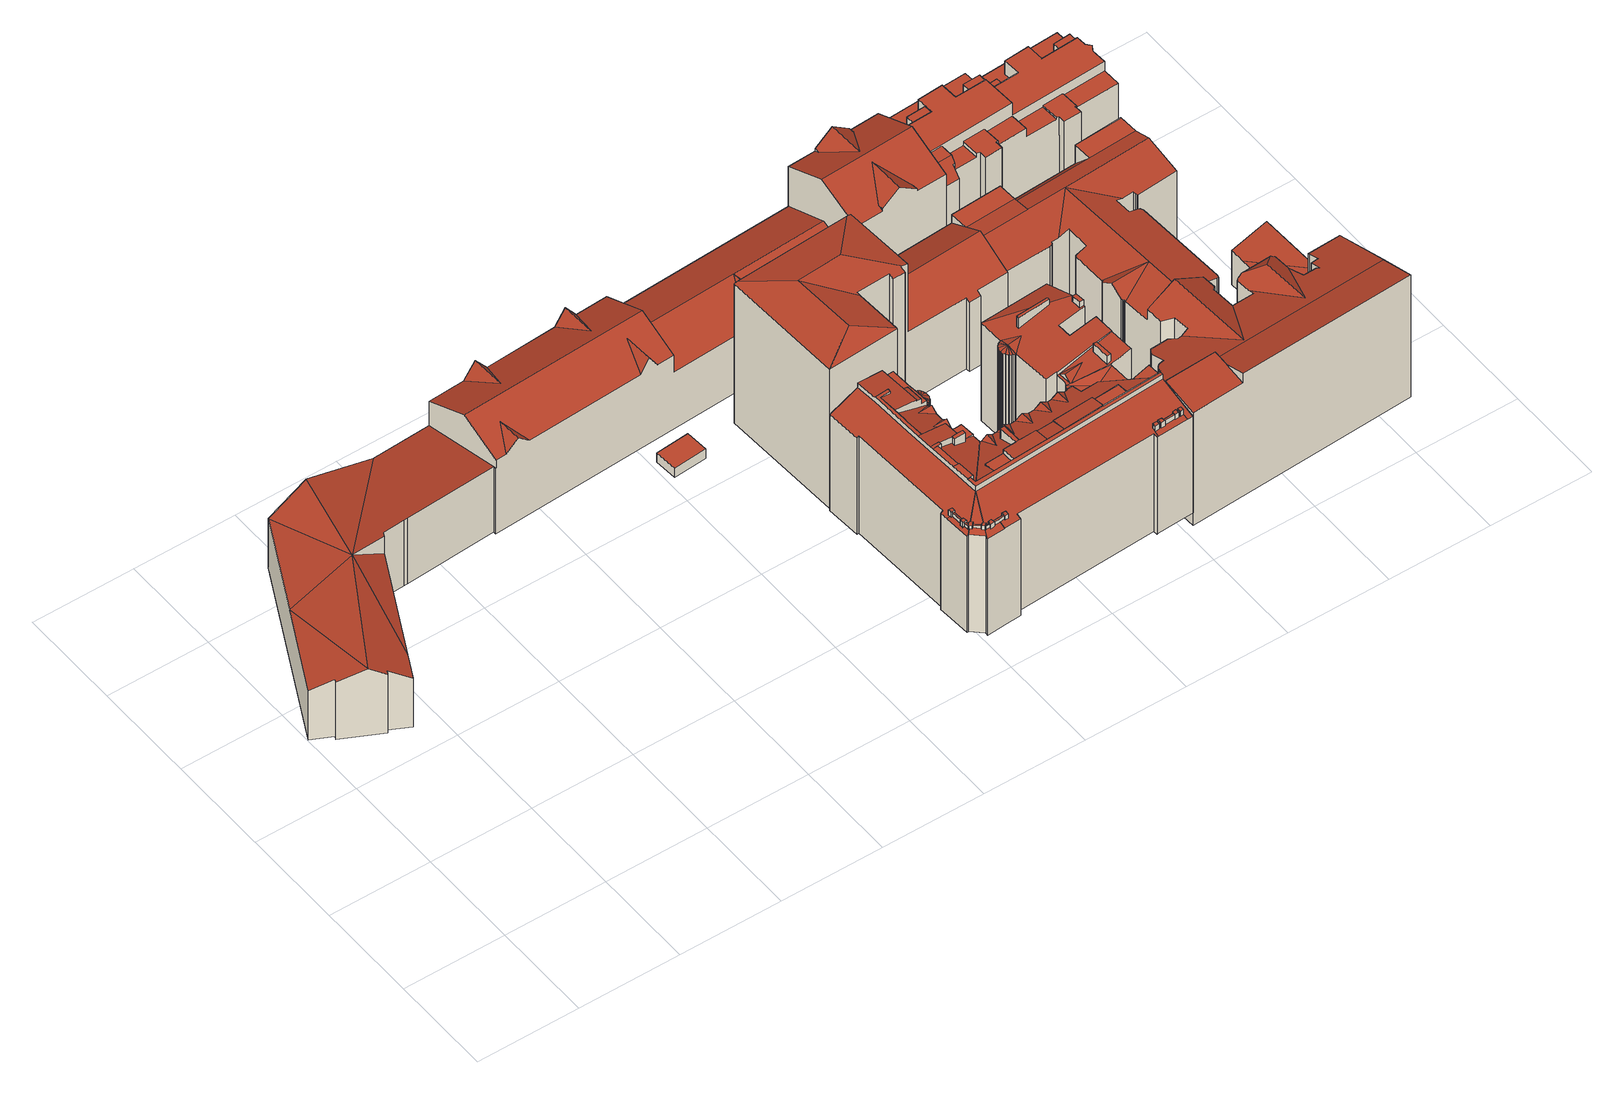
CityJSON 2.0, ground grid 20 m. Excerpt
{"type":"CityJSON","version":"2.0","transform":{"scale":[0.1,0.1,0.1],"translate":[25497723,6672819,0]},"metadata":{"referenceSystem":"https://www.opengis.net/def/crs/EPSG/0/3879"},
"CityObjects":{
"building1":{"type":"Building","attributes":{"dateOfConstruction":"1880-01-01","measuredHeight":18.8,"class":"Toimistorakennukset","function":"Toimistorakennukset","usage":"Varastorakennus","roofType":"2100;3500;2100;2100;3500","storeysAboveGround":5},"address":[{"Country":"Finland","Locality":"Helsinki","ThoroughfareNumber":"7","ThoroughfareName":"Kanavaranta","PostCode":"00160"}],"geometry":[{"type":"Solid","lod":"2","boundaries":[[[[0,1,2,3]],[[4,5,6]],[[7,8,9,10,11]],[[12,13,14]],[[15,16,17,18,19,20,21]],[[4,6,22]],[[23,24,25,18,17]],[[26,12,14,27,28,29,30,31,5,4,22,8,7,32,33,34,35]],[[0,36,37,38,39,40,1]],[[41,23,17,16]],[[42,43,44]],[[45,46,47,48,28,27]],[[49,50,51]],[[51,20,19]],[[52,2,1,40,51,25]],[[47,53,42,44,54,55,56,10,9,48]],[[55,57,56]],[[39,38,51]],[[3,2,52,58]],[[33,59,60,61,36,0,3,58,62,41,16,15,63,34]],[[25,51,19,18]],[[37,64,65,66,32,7,11,49,51,38]],[[45,27,14,13]],[[11,10,56,57,54,44,43,53,47,46,67,63,15,21,50,49]],[[33,32,66,59]],[[34,63,67,68,35]],[[62,58,52,25,24]],[[13,68,67,46,45]],[[9,8,22,6,5,31,69,29,28,48]],[[42,53,43]],[[30,69,31]],[[68,13,26,35]],[[37,36,61,64]],[[62,24,23,41]],[[12,26,13]],[[60,65,64,61]],[[30,29,69]],[[51,50,21,20]],[[55,54,57]],[[59,66,65,60]],[[39,51,40]]]],"semantics":{"surfaces":[{"type":"WallSurface"},{"type":"RoofSurface"},{"type":"GroundSurface"}],"values":[[0,1,0,1,0,1,1,0,0,0,1,0,1,1,1,1,1,0,0,2,1,1,1,0,0,0,0,1,1,1,1,1,0,0,1,0,1,1,1,0,1]]}}]},
"building2":{"type":"Building","attributes":{"dateOfConstruction":"2012-01-01","measuredHeight":2,"usage":"Muu rakennus","roofType":"1000"},"address":[{"Country":"Finland","Locality":"Helsinki"}],"geometry":[{"type":"Solid","lod":"2","boundaries":[[[[70,71,72,73]],[[73,74,75,70]],[[70,75,76,71]],[[72,77,74,73]],[[74,77,76,75]],[[71,76,77,72]]]],"semantics":{"surfaces":[{"type":"GroundSurface"},{"type":"WallSurface"},{"type":"RoofSurface"}],"values":[[0,1,1,1,2,1]]}}]},
"building3":{"type":"Building","attributes":{"dateOfConstruction":"1880-01-01","measuredHeight":26.3,"class":"Asuinkerrostalot","function":"Muut kerrostalot","usage":"Asuinrakennus","roofType":"2110;1000;2100;3500;2100;9999","storeysAboveGround":5},"address":[{"Country":"Finland","Locality":"Helsinki","ThoroughfareNumber":"1","ThoroughfareName":"Rahapajankatu","PostCode":"00160"}],"geometry":[{"type":"MultiSurface","lod":"2","boundaries":[[[78,79,80,81,82,83,84,85,86,87,88,89,90]],[[91,92,93,94,95,96,97,98,99,100]],[[101,102,103,104,105,106,107,108]],[[109,110,111,112,113,114,115,116]],[[117,118,119]],[[120,121,122,123]],[[124,125,126,127]],[[128,129,130,131,132,133,134,135,136,137]],[[138,139,140,141,117,119,142]],[[143,144,145,146]],[[147,148,149,150,151,152,153,154,155,93,156]],[[157,158,159,160,161,162,163,164,165,166]],[[167,168,169,170]],[[171,172,173,174,175,176,177,178]],[[179,180,181,182,183,184,185,186,187]],[[188,189,190,191,192,193,194,195,196,197]],[[198,199,200,201,202,203]],[[204,205,206,207,208,209,210,211,189,188]],[[212,213,214,215,205,204]],[[216,217,213,212]],[[218,219,220,221,217,216]],[[222,223,224,225,226,227,228,229,230,231,232,233,234,235,236,237]],[[238,239,240,241,242]],[[243,244,245]],[[246,247,248,249,250,251,252,253,254,255,256,257,258,259,260,261,262,263,264,265,266,267,268,269,270,271,272,273,274,275,276,277,278,279,280,281,243,245,282,227,283]],[[284,285,286,287,288,289]],[[290,291,292,293,294,295,296,297,298]],[[299,300,301,302]],[[303,299,302]],[[304,305,306,307,308]],[[309,310,311]],[[312,309,311]],[[313,314,315,316]],[[317,318,230,319,320,321,322,323,324]],[[247,325,326,327,328]],[[242,329,330,331]],[[332,333,329,242]],[[334,335,332,242]],[[336,337,338,339,334,242]],[[340,341,342,343,336,242]],[[344,345,346,347,340,242]],[[348,349,350,344,242]],[[241,351,352,348,242]],[[353,354,355,356,357,358,359]],[[281,244,243]],[[358,357,360,361]],[[279,362,280]],[[279,278,362]],[[355,354,363,364,365]],[[276,366,277]],[[276,275,366]],[[363,367,368,369]],[[273,370,274]],[[273,272,370]],[[371,372,373,374,375,376]],[[377,378,379,380,372,371]],[[372,381,382,383,384,373]],[[270,385,271]],[[386,387,388,372,380]],[[372,389,390,391,381]],[[392,393,394,372,388]],[[372,395,396,397,398,389]],[[399,400,401,372,394]],[[402,403,404,405,406,407,408,409,410,411,412,413,414,415,416,417,418,419,420,421,422,423,424,425,426]],[[425,421,420,427,426]],[[372,403,402,395]],[[401,428,404,403,372]],[[270,269,385]],[[429,430,431,432,433,434,435]],[[436,437,438,439,440,429,441]],[[442,443,258,444,445]],[[446,447,432]],[[430,447,446]],[[448,449,450,451,452]],[[453,437,436]],[[454,455,456,457,458,459]],[[460,461,462,463,464,465,466,467,468,469,470,471,472,473,474,475]],[[476,477,478,479]],[[480,481,482,483,484,485,486,487]],[[488,489,490,491]],[[492,493,494,495]],[[496,497,498,499]],[[500,501,502,503,504,505,506,507]],[[508,509,510,511]],[[512,513,514,515]],[[516,517,518,519,520,521]],[[522,523,436,441,524]],[[525,526,527,528]],[[528,527,529,530]],[[530,529,531,532]],[[532,531,533,534]],[[79,100,99,80]],[[155,94,93]],[[535,92,91,536]],[[537,108,107,538]],[[539,113,112,540]],[[84,109,116,85]],[[541,122,121,542]],[[86,120,123,87]],[[543,126,125,544]],[[82,124,127,83]],[[98,129,128,99]],[[80,99,128,137,81]],[[119,545,142]],[[139,145,144,140]],[[96,143,146,97]],[[546,169,168,547]],[[152,167,170,153]],[[548,178,177,549]],[[150,174,173,151]],[[151,173,172,167,152]],[[167,172,171,168]],[[547,168,171,178,548]],[[179,197,196,180]],[[180,196,195,181]],[[181,195,194,182]],[[211,190,189]],[[550,211,210,551]],[[234,207,206,235]],[[205,215,206]],[[235,206,215,214,236]],[[237,213,217,222]],[[323,552,324]],[[223,221,220,224]],[[224,220,219,553,225]],[[553,219,218,554]],[[225,553,555,283,226]],[[556,557,558,119]],[[559,560,561,562]],[[562,561,563,564]],[[564,563,565,566]],[[147,567,148]],[[282,228,227]],[[226,283,227]],[[524,267,266,522]],[[522,266,265,523]],[[523,265,264,436]],[[436,264,263,453]],[[499,261,260,496]],[[443,259,258]],[[247,246,325]],[[568,289,288,569]],[[569,288,287,570]],[[570,287,286,571]],[[572,297,296,573]],[[207,308,307,208]],[[231,306,305,232]],[[232,305,304,233]],[[233,304,308,207,234]],[[290,316,315,291]],[[291,315,314,292]],[[323,322,574]],[[575,321,320,576]],[[229,319,230]],[[248,328,327,249]],[[247,328,248]],[[577,330,329,578]],[[579,332,335,580]],[[581,339,338,582]],[[582,338,337,583]],[[584,343,342,585]],[[585,342,341,586]],[[587,347,346,588]],[[588,346,345,589]],[[590,350,349,591]],[[592,352,351,593]],[[249,327,359,358,250]],[[365,356,355]],[[326,353,359,327]],[[251,361,360,252]],[[252,360,357,253]],[[250,358,361,251]],[[445,368,367,442]],[[363,369,364]],[[594,376,375,595]],[[595,375,374,596]],[[597,380,379,598]],[[598,379,378,599]],[[599,378,377,600]],[[601,384,383,602]],[[602,383,382,603]],[[603,382,381,604]],[[605,387,386,606]],[[607,391,390,608]],[[609,393,392,610]],[[611,398,397,612]],[[612,397,396,613]],[[614,400,399,615]],[[616,415,414,617]],[[617,414,413,618]],[[618,413,412,619]],[[620,406,405,621]],[[429,435,441]],[[429,440,430]],[[430,440,439]],[[257,444,258]],[[438,622,439]],[[424,452,451,425]],[[425,451,450,421]],[[421,450,449,422]],[[422,449,448,423]],[[423,448,452,424]],[[623,459,458,624]],[[474,455,454,475]],[[475,454,459,623]],[[625,479,478,626]],[[472,477,476,473]],[[627,487,486,628]],[[470,483,482,471]],[[629,491,490,630]],[[630,490,489,631]],[[631,489,488,632]],[[632,488,491,629]],[[633,495,494,634]],[[468,493,492,469]],[[635,507,506,636]],[[466,503,502,467]],[[637,511,510,638]],[[464,509,508,465]],[[418,515,514,419]],[[416,513,512,417]],[[417,512,515,418]],[[639,521,520,640]],[[640,520,519,462]],[[462,519,518,463]],[[193,192,191,190,211,550,641,642,643,183,182,194]],[[555,644,645,646,647,648,649,650,651,497,496,260,259,443,442,367,363,354,353,326,325,246,283]],[[357,356,365,364,369,368,445,444,257,256,255,254,253]],[[513,416,415,616,652,653,654,655,427,420,419,514]],[[433,432,656,657,658,411,410,409,408,407]],[[282,245,244,281,280,362,278,277,366,275,274,370,272,271,385,269,268,659,660,661,662,663,664,665,666,667,668,669,670,671,672,673,674,675]],[[303,310,309,312,574,322,321,575,676,677,678,679,680,681,682,300,299]],[[683,684,685,686,687,688,119,558,554,218,216,212,204,188,197,179,187,689]],[[690,691,559,562,564,566,692,693,694,535,536,695,696,697,525,528,530,532,534,698,699,572,573,700,577,578,701,579,580,581,582,583,702,584,585,586,703,587,588,589,704,590,591,705,592,593,706,707,708,682,681,680,679,678,677,676,575,576,709,675,674,673,672,671,670,669,668,667,666,665,664,663,662,661,660,659,710,711,712,713,620,621,714,715,716,614,615,717,609,610,718,605,606,597,598,599,600,719,594,595,596,720,601,602,603,604,607,608,721,611,612,613,722,723,724,655,654,653,652,616,617,618,619,725,726,727,728,729,730,731,732,733,734,735,736,737]],[[217,221,223,222,217,216]],[[642,641,550,551,552,323,574,312,311,310,303,302,301,738,739,740,643]],[[447,430,439,622,741,742,743,658,657,656,432],[630,631,632,629]],[[533,689,187,186,298,297,572,699,698,534]],[[88,87,123,122,541,744,105,104,103,102]],[[116,115,114,113,539,542,121,120,86,85]],[[84,83,127,126,543,540,112,111,110,109]],[[137,136,135,134,745,544,125,124,82,81]],[[98,97,146,145,139,138,132,131,130,129]],[[166,165,164,163,141,140,144,143,96,95]],[[154,153,170,169,546,746,161,160,159,158]],[[176,175,174,150,149,198,203,747,549,177]],[[643,740,739,738,238,293,292,314,313,184,183]],[[557,556,748,737,736,735,734,498,497,651]],[[559,691,690,737,748,461,460,560]],[[319,229,228,282,675,709,576,320]],[[717,615,399,394,393,609]],[[268,267,524,441,435,434,712,711,710,659]],[[732,731,730,729,438,437,453,263,262]],[[571,286,285,284,289,568,749,201,200,750,751]],[[411,658,743,742,727,726,725,619,412]],[[457,456,455,474,473,476,479,625,624,458]],[[485,484,483,470,469,492,495,633,628,486]],[[482,481,480,487,627,626,478,477,472,471]],[[505,504,503,466,465,508,511,637,636,506]],[[502,501,500,507,635,634,494,493,468,467]],[[518,517,516,521,639,638,510,509,464,463]],[[431,430,446,432]],[[438,729,728,727,742,741,622]],[[723,722,395,402,426,724]],[[714,621,405,404,428,715]],[[713,712,434,433,407,406,620]],[[426,427,655,724]],[[716,715,428,401,400,614]],[[396,395,722,613]],[[390,389,398,611,721,608]],[[718,610,392,388,387,605]],[[381,391,607,604]],[[606,386,380,597]],[[719,600,377,371,376,594]],[[374,373,384,601,720,596]],[[301,239,238,738]],[[707,706,593,351,241,240]],[[592,705,591,349,348,352]],[[590,704,589,345,344,350]],[[587,703,586,341,340,347]],[[336,343,584,702,583,337]],[[334,339,581,580,335]],[[332,579,701,333]],[[333,701,578,329]],[[301,300,682,708,707,240,239]],[[294,293,238,242,331,295]],[[295,331,330,577,700,573,296]],[[262,261,499,498,734,733,732]],[[208,307,306,231,230,318,317]],[[213,237,236,214,213,212]],[[209,208,317,324,552,551,210]],[[149,148,750,200,199,198]],[[203,202,201,749,752,747]],[[185,184,313,316,290,298,186]],[[94,155,154,158,157,166,95]],[[162,161,746,118,117,141,163]],[[693,692,566,565,567,147,156]],[[133,132,138,142,545,745,134]],[[89,88,102,101,108,537]],[[106,105,744,753,538,107]],[[156,93,92,535,694,693]],[[696,695,536,91,100,79,78]],[[697,696,78,90,526,525]],[[558,557,651,650,649,648,647,646,645,644,555,553,554]],[[746,546,547,548,549,747,752,749,568,569,570,751,750,148,567,565,563,561,560,460,475,623,624,625,626,627,628,633,634,635,636,637,638,639,640,462,461,748,556,119,118]],[[531,529,527,526,90,89,537,538,753,744,541,542,539,540,543,544,745,545,119,688,687,686,685,684,683,689,533]]],"semantics":{"surfaces":[{"type":"RoofSurface"},{"type":"WallSurface"},{"type":"GroundSurface"}],"values":[0,0,0,0,1,0,0,0,0,0,0,0,0,0,0,0,0,0,0,0,0,0,0,0,0,0,0,0,0,0,0,0,0,0,0,0,0,0,0,0,0,0,0,0,0,0,0,0,0,0,0,0,0,0,0,0,0,0,0,0,0,0,0,0,0,0,0,0,0,0,0,0,0,0,0,0,0,0,0,0,0,0,0,0,0,0,0,1,1,1,1,1,1,1,1,1,1,1,1,1,1,1,1,1,1,1,1,1,1,1,1,1,1,1,1,1,1,1,1,1,1,1,1,1,1,1,1,1,1,1,1,1,1,1,1,1,1,1,1,1,1,1,1,1,1,1,1,1,1,1,1,1,1,1,1,1,1,1,1,1,1,1,1,1,1,1,1,1,1,1,1,1,1,1,1,1,1,1,1,1,1,1,1,1,1,1,1,1,1,1,1,1,1,1,1,1,1,1,1,1,1,1,1,1,1,1,1,1,1,1,1,1,1,1,1,1,1,1,1,1,1,1,1,1,1,1,1,1,1,1,1,1,1,2,1,0,0,1,1,1,1,1,1,1,1,1,1,1,1,1,1,1,1,1,1,1,1,1,1,1,1,1,1,1,1,1,1,1,1,1,1,1,1,1,1,1,1,1,1,1,1,1,1,1,1,1,1,1,1,1,1,1,1,1,1,1,1,1,1,1,1,1,1,0,0,0]}}]},
"building4":{"type":"Building","attributes":{"dateOfConstruction":"1928-01-01","measuredHeight":34.2,"class":"Asuinkerrostalot","function":"Muut kerrostalot","usage":"Asuinrakennus","roofType":"3500;3200;3500","storeysAboveGround":7},"address":[{"Country":"Finland","Locality":"Helsinki","ThoroughfareNumber":"2","ThoroughfareName":"Pormestarinrinne","PostCode":"00160"}],"geometry":[{"type":"Solid","lod":"2","boundaries":[[[[754,755,756,757]],[[758,759,760,761,762]],[[763,764,765,766]],[[767,768,769,770]],[[771,760,759,772]],[[773,774,775,776,769,768,764,763]],[[777,771,772,778,779]],[[780,781,777,779]],[[782,783,757,756]],[[759,758,766,765,784,785,778,772]],[[758,762,773,763,766]],[[767,784,765,764,768]],[[786,787,754,757,783,788,789,785,784,767,770,790,791,792]],[[770,769,776,790]],[[781,780,788,783,782,793]],[[791,775,774,792]],[[771,793,782,756,755,794,795,761,760]],[[777,781,793,771]],[[789,788,780,779]],[[786,795,794,787]],[[790,776,775,791]],[[786,792,774,773,762,761,795]],[[787,794,755,754]],[[778,785,789,779]]]],"semantics":{"surfaces":[{"type":"WallSurface"},{"type":"RoofSurface"},{"type":"GroundSurface"}],"values":[[0,1,1,0,1,1,1,1,0,0,0,0,2,0,0,0,1,1,0,0,0,0,0,0]]}}]},
"building5":{"type":"Building","attributes":{"dateOfConstruction":"1906-01-01","measuredHeight":23.6,"class":"Toimistorakennukset","function":"Toimistorakennukset","usage":"Liikerakennus","roofType":"3500","storeysAboveGround":7},"address":[{"Country":"Finland","Locality":"Helsinki","ThoroughfareNumber":"9","ThoroughfareName":"Kanavaranta","PostCode":"00160"}],"geometry":[{"type":"Solid","lod":"2","boundaries":[[[[796,797,798]],[[799,800,801,802,803,804,805,806,807,808,809,810]],[[811,799,810,812,813,814]],[[815,806,805]],[[804,803,816,817,818,819]],[[808,807,820,821]],[[810,809,821,820,815,805,804,819,822,812]],[[802,801,800,799,811,814,823,824,825,817,816,803]],[[807,806,815,820]],[[826,827,828,829]],[[813,798,797,829,828,830,818,817,825,824,823,814]],[[830,828,827]],[[796,826,829,797]],[[809,808,821]],[[812,822,819,818,830,827,826,796,798,813]]]],"semantics":{"surfaces":[{"type":"WallSurface"},{"type":"RoofSurface"},{"type":"GroundSurface"}],"values":[[0,0,0,0,0,1,1,2,1,1,0,0,1,0,1]]}}]},
"building6":{"type":"Building","attributes":{"dateOfConstruction":"1913-01-01","measuredHeight":28.2,"class":"Asuinkerrostalot","function":"Muut kerrostalot","usage":"Asuinrakennus","roofType":"2100;2100;3500;1000;3500;3200","storeysAboveGround":5},"address":[{"Country":"Finland","Locality":"Helsinki","ThoroughfareNumber":"3","ThoroughfareName":"Rahapajankatu","PostCode":"00160"}],"geometry":[{"type":"Solid","lod":"2","boundaries":[[[[831,832,833,834,835]],[[836,837,838,839]],[[840,841,842,843]],[[844,845,846,847,848,849,850,851,852,853,854,855,856,857,858,859,860,861,862,863,864,865,866]],[[867,862,861,868]],[[869,870,871,872]],[[873,874,875,876]],[[877,878,879,880]],[[881,882,883,884]],[[885,845,844,886]],[[887,888,889,890]],[[890,889,891,892]],[[892,891,893,894]],[[895,896,897,898,899,900,901]],[[902,903,864,863]],[[904,905,906,907,908]],[[909,850,849,910]],[[911,912,913,914]],[[915,916,917,918,919,920,921,922,923,924,925,926,927,928,929,930,869,872,931,932,933,934,935,936,937,938,939,940,941,942,943,944,887,890,892,894,945,946,881,884,947,948,949,950,951,952,953,954,955,956,957,836,839,958,840,843,959,960,903,902,867,868,961,962,963,964,965,966,967,968,969,909,910,970,971,972,973,974,975,976,977,978,979,980,981,877,880,982,983,984,911,914,985,986,987,988,905,904,989,990,991]],[[868,861,860,961]],[[835,834,992]],[[986,993,994,987]],[[985,995,993,986]],[[959,996,997,960]],[[930,998,870,869]],[[923,999,1000,924]],[[1001,1002,1003,1004,1005,1006,1007,1008]],[[839,838,1009,958]],[[958,1009,841,840]],[[922,1010,999,923]],[[884,883,1011,947]],[[1012,1013,1014,1015]],[[894,893,1016,945]],[[941,1017,1018,942]],[[942,1018,1019,943]],[[983,1020,1021,984]],[[1022,879,878,1023,1024,1025,1004,1003]],[[1026,1027,1028,1029]],[[1030,844,1031,1016,893,891,889,888]],[[865,864,903,960,997]],[[961,860,859,962]],[[1032,950,949,1033,1034]],[[915,991,1035,1036,1037,1038]],[[1001,976,975,1039,1002]],[[988,1040,906,905]],[[992,834,1041,1012,1015]],[[1042,1043,1044]],[[972,1045,1046,973]],[[920,1047,1048,921]],[[931,1049,1050,932]],[[963,857,856,964]],[[1022,1051,982,880,879]],[[858,857,963]],[[937,936,1052,896,895]],[[980,1024,1023,981]],[[969,851,850,909]],[[934,1053,1054,935]],[[983,982,1051,1020]],[[974,1055,1056,1039,975]],[[907,1057,1058,908]],[[943,1019,1059,944]],[[1032,1034,866,874,873,1060,1061,1062,1063,1064]],[[932,1050,1065,933]],[[831,1066,1067,832]],[[939,900,899,885,886,1068,940]],[[957,956,1069,1070,1029,1028,1071,1072]],[[887,944,1059,1030,888]],[[895,901,938,937]],[[950,1032,1064,951]],[[977,1008,1007,978]],[[866,1073,1074,1027,1026,874]],[[915,1038,1075,916]],[[970,848,847,971]],[[978,1007,1006,979]],[[902,863,862,867]],[[976,1001,1008,977]],[[876,875,1070,1069]],[[933,1065,1053,934]],[[965,855,854,966]],[[966,854,853,967]],[[1004,1025,1005]],[[1027,1074,1072,1071]],[[1059,1019,1018,1017,1068,886,844,1030]],[[917,1076,1077,918]],[[1035,1042,1044,1078,1036]],[[866,865,997,996,842,841,1009,838,837,1073]],[[956,955,1060,873,876,1069]],[[946,1079,882,881]],[[940,1068,1017,941]],[[1080,1011,883,882,1079,1031,844,866,1034,1033]],[[938,901,900,939]],[[984,1021,912,911]],[[929,1081,998,930]],[[951,1064,1063,952]],[[924,1000,1082,925]],[[925,1082,1083,926]],[[926,1083,1084,927]],[[927,1084,1085,928]],[[981,1023,878,877]],[[916,1075,1076,917]],[[953,1062,1061,954]],[[1037,1036,1078,1086]],[[1087,1067,1066,994,993,995,913,912,1021,1020,1051,1022,1003,1002,1039,1056,897,896,1052,1054,1053,1065,1050,1049,871,870,998,1081,1085,1084,1083,1082,1000,999,1010,1048,1047,1088,1077,1076,1075,1038,1037,1086]],[[990,1089,1043,1042,1035,991]],[[875,874,1026,1029,1070]],[[914,913,995,985]],[[962,859,858,963]],[[910,849,848,970]],[[947,1011,1080,948]],[[954,1061,1060,955]],[[843,842,996,959]],[[952,1063,1062,953]],[[989,1058,1057,1013,1012,1041,833,832,1067,1087,1089,990]],[[833,1041,834]],[[904,908,1058,989]],[[936,935,1054,1052]],[[872,871,1049,931]],[[1086,1078,1044]],[[918,1077,1088,919]],[[836,957,1072,1074,1073,837]],[[980,979,1006,1005,1025,1024]],[[1090,1045,972,971,847,846]],[[885,899,898,1090,846,845]],[[1031,1079,946,945,1016]],[[1027,1071,1028]],[[1080,1033,949,948]],[[964,856,855,965]],[[928,1085,1081,929]],[[987,994,1066,831,835,992,1015,1014,1040,988]],[[1043,1089,1087,1086,1044]],[[967,853,852,968]],[[968,852,851,969]],[[1046,1055,974,973]],[[906,1040,1014,1013,1057,907]],[[1046,1045,1090,898,897,1056,1055]],[[919,1088,1047,920]],[[921,1048,1010,922]]]],"semantics":{"surfaces":[{"type":"RoofSurface"},{"type":"WallSurface"},{"type":"GroundSurface"}],"values":[[0,1,1,0,1,1,0,1,1,0,1,1,1,0,1,1,1,1,2,1,0,1,1,1,1,1,0,1,1,1,1,1,1,1,1,1,0,0,0,1,1,1,1,1,1,0,1,1,1,1,1,1,1,1,1,1,1,1,1,0,1,0,1,1,1,1,1,1,1,1,0,1,1,1,1,1,0,1,1,1,0,0,0,1,0,0,1,1,1,0,1,1,1,1,1,1,1,1,1,1,1,1,0,1,1,1,1,1,1,1,1,1,1,0,1,1,1,1,1,1,1,1,1,1,1,1,1,1,1,0,1,1,1,0,0,1,1]]}}]},
"building7":{"type":"Building","attributes":{"dateOfConstruction":"1991-01-01","measuredHeight":20.1,"class":"Asuinkerrostalot","function":"Muut kerrostalot","usage":"Asuin- ja liikerakennus","roofType":"1000;2100","storeysAboveGround":7},"address":[{"Country":"Finland","Locality":"Helsinki","ThoroughfareNumber":"11","ThoroughfareName":"Kanavaranta","PostCode":"00160"}],"geometry":[{"type":"Solid","lod":"2","boundaries":[[[[1091,1092,1093,1094,1095,1096]],[[1097,1098,1099,1100]],[[1101,1102,1103,1104,1105,1106]],[[1107,1108,1109,1110]],[[1108,1111,1112,1109]],[[1093,1113,1114,1115,1116,1117,1118,1119,1120,1121,1122,1094]],[[1095,1094,1122,1123,1124,1125,1126,1127,1128,1129,1130,1131]],[[1129,1132,1133,1130]],[[1134,1135,1136,1137]],[[1138,1139,1140,1141]],[[1142,1143,1144,1114,1113,1145]],[[1146,1147,1139,1138,1148,1149]],[[1091,1096,1150,1112,1111,1151,1152,1153]],[[1154,1133,1132,1155]],[[1156,1157,1158,1159]],[[1160,1161,1162,1163,1164,1165,1158,1157]],[[1166,1167,1168,1169]],[[1114,1144,1170,1115]],[[1171,1103,1102,1172]],[[1171,1173,1164,1163,1174,1175,1104,1103]],[[1172,1102,1101,1176]],[[1162,1177,1174,1163]],[[1131,1130,1133,1154]],[[1178,1179,1180,1181]],[[1106,1105,1182,1183]],[[1159,1158,1165,1184]],[[1185,1099,1098,1186]],[[1187,1124,1123,1188]],[[1153,1152,1167,1166]],[[1151,1111,1108,1107,1189,1190]],[[1161,1186,1098,1097,1191,1192,1193,1141,1140,1194,1127,1126,1195,1183,1182,1196,1177,1162]],[[1115,1170,1197,1116]],[[1148,1193,1192,1198,1199,1180,1179,1149]],[[1147,1146,1178,1181,1200,1156,1159,1184,1173,1171,1172,1176,1092,1091,1153,1166,1169]],[[1146,1149,1179,1178]],[[1191,1097,1100,1201]],[[1137,1136,1202,1203]],[[1117,1204,1205,1118]],[[1143,1197,1170,1144]],[[1135,1134,1155,1132,1129,1128]],[[1118,1205,1206,1119]],[[1181,1180,1199,1200]],[[1134,1137,1203,1189,1107,1110,1150,1096,1095,1131,1154,1155]],[[1175,1174,1177,1196]],[[1176,1101,1106,1183,1195,1145,1113,1093,1092]],[[1148,1138,1141,1193]],[[1204,1117,1116,1197,1143,1142]],[[1200,1199,1198,1201,1100,1099,1185,1160,1157,1156]],[[1125,1124,1187,1120,1119,1206]],[[1147,1169,1168,1194,1140,1139]],[[1120,1187,1188,1121]],[[1184,1165,1164,1173]],[[1151,1190,1202,1136,1135,1128,1127,1194,1168,1167,1152]],[[1175,1196,1182,1105,1104]],[[1203,1202,1190,1189]],[[1125,1206,1205,1204,1142,1145,1195,1126]],[[1160,1185,1186,1161]],[[1192,1191,1201,1198]],[[1110,1109,1112,1150]],[[1121,1188,1123,1122]]]],"semantics":{"surfaces":[{"type":"WallSurface"},{"type":"RoofSurface"},{"type":"GroundSurface"}],"values":[[0,0,1,0,1,1,0,1,0,1,0,0,0,0,0,1,0,0,0,0,0,0,0,0,1,0,1,1,0,0,0,0,1,2,0,1,0,0,1,0,0,0,1,1,0,0,0,0,0,0,0,0,1,0,0,1,0,0,0,0]]}}]}
},
"vertices":[
[154,456,1],[154,456,113],[116,475,137],[116,475,1],[557,724,192],[581,726,170],[555,770,192],[512,722,152],[512,722,170],[508,803,209],[504,892,167],[504,892,111],[1066,751,166],[1062,833,166],[1030,749,131],[175,876,1],[2,532,1],[2,532,114],[83,693,114],[84,694,114],[175,875,114],[175,876,114],[533,723,170],[41,513,132],[38,507,132],[85,483,154],[1102,753,131],[877,741,131],[877,741,170],[844,739,170],[826,738,198],[809,737,170],[511,722,152],[511,722,1],[1251,760,1],[1251,760,131],[283,713,1],[283,713,152],[278,704,154],[278,704,115],[176,501,115],[41,513,1],[787,841,198],[784,907,198],[762,906,167],[873,823,166],[869,911,129],[869,911,167],[873,821,209],[389,886,111],[253,880,154],[213,701,154],[113,469,136],[806,908,167],[623,898,167],[602,832,198],[575,896,167],[599,897,198],[113,469,1],[511,727,1],[332,716,1],[325,716,1],[38,507,1],[1242,930,1],[325,716,152],[332,716,152],[511,727,151],[1242,930,129],[1247,842,166],[823,796,198],
[731,588,144],[796,593,144],[799,548,144],[734,543,144],[734,543,165],[731,588,165],[796,593,165],[799,548,165],
[938,33,313],[940,33,314],[947,40,317],[946,41,317],[946,42,317],[945,51,317],[942,51,315],[942,58,315],[944,58,316],[943,80,316],[941,80,315],[941,83,315],[935,83,313],[941,34,315],[961,15,315],[961,12,314],[966,24,319],[962,27,319],[963,29,320],[952,38,320],[951,37,319],[947,40,319],[940,33,315],[941,83,327],[941,80,327],[943,80,327],[946,80,327],[948,80,327],[948,84,327],[948,87,327],[940,87,327],[942,51,327],[945,51,327],[948,51,327],[950,51,327],[949,59,327],[947,58,327],[944,58,327],[942,58,327],[969,30,319],[969,30,320],[993,86,338],[944,58,325],[947,58,325],[946,80,325],[943,80,325],[946,42,325],[949,45,325],[948,51,325],[945,51,325],[947,40,327],[951,37,327],[952,38,327],[954,40,327],[956,42,327],[952,45,327],[951,46,327],[949,45,327],[946,42,327],[946,41,327],[956,42,319],[954,40,318],[965,31,318],[967,32,319],[952,45,319],[963,29,325],[965,31,325],[954,40,325],[952,38,325],[996,11,313],[996,24,318],[984,23,318],[984,22,317],[976,21,317],[976,24,318],[967,24,318],[967,23,318],[966,24,318],[961,9,313],[966,24,327],[967,23,327],[967,24,327],[969,26,327],[972,28,327],[969,30,327],[967,32,327],[965,31,327],[963,29,327],[962,27,327],[976,24,325],[976,26,325],[969,26,325],[967,24,325],[976,26,327],[976,24,327],[976,21,327],[984,22,327],[984,23,327],[983,27,327],[983,30,327],[976,29,327],[980,339,348],[1007,341,345],[1007,335,345],[986,334,348],[988,299,348],[1034,301,342],[1032,335,342],[1028,385,343],[977,382,348],[985,229,350],[990,230,350],[991,230,350],[989,266,350],[989,272,350],[988,299,350],[986,334,350],[1007,335,350],[1007,341,350],[980,339,350],[984,23,325],[996,24,325],[1005,25,325],[1005,28,325],[996,28,325],[983,27,325],[987,198,350],[989,199,350],[1003,199,348],[1031,201,343],[1043,202,341],[1041,231,341],[1041,233,341],[991,230,349],[987,192,350],[997,193,350],[1004,193,350],[1003,199,350],[990,142,350],[1000,142,350],[992,106,350],[999,107,350],[1004,107,350],[1002,142,350],[1000,142,338],[1002,142,338],[1004,107,338],[999,107,339],[1000,95,339],[1054,161,323],[1075,187,317],[1074,203,317],[1062,203,320],[1053,202,323],[1053,195,323],[1031,194,329],[1031,201,329],[1003,199,336],[1004,193,336],[997,193,338],[1055,302,318],[1055,301,317],[1057,301,317],[1059,302,317],[1054,319,323],[1088,159,324],[1090,187,324],[1079,187,316],[1044,97,341],[1043,114,336],[1042,127,333],[1079,129,333],[1105,130,333],[1103,169,322],[1111,170,322],[1112,131,333],[1147,132,333],[1182,134,333],[1262,139,333],[1316,142,333],[1317,128,337],[1318,113,341],[1373,116,341],[1342,143,333],[1340,143,333],[1339,145,332],[1302,178,322],[1268,176,322],[1267,199,316],[1256,199,316],[1255,197,316],[1249,196,316],[1236,167,324],[1222,195,316],[1215,194,316],[1202,165,324],[1187,193,316],[1176,192,316],[1163,163,324],[1148,191,316],[1137,190,316],[1125,161,324],[1110,189,316],[1101,188,316],[1075,187,316],[1000,95,341],[1005,28,327],[1005,25,327],[1006,23,327],[1012,23,327],[1012,31,327],[1005,31,327],[1032,335,326],[1042,336,326],[1044,302,326],[1055,302,326],[1054,319,326],[1053,338,326],[1052,339,326],[1050,386,326],[1028,385,326],[1055,289,326],[1055,300,316],[1055,301,316],[1029,288,326],[1056,277,316],[1031,194,344],[1053,195,344],[1053,202,344],[1043,202,344],[1031,201,344],[1057,251,326],[1056,262,316],[1031,250,326],[1057,239,316],[1034,301,340],[1044,302,337],[1042,336,337],[1032,335,340],[1043,202,320],[1053,202,320],[1074,203,320],[1072,232,320],[1058,231,320],[1058,232,320],[1047,231,320],[1041,231,320],[1044,97,336],[1080,99,336],[1079,129,336],[1042,127,336],[1057,337,317],[1054,338,317],[1053,338,317],[1061,335,318],[1059,336,318],[1065,331,318],[1064,333,318],[1068,325,317],[1068,326,317],[1067,329,317],[1065,331,317],[1069,317,317],[1069,318,317],[1069,321,317],[1069,323,317],[1066,309,317],[1067,310,317],[1068,313,317],[1069,315,317],[1063,305,318],[1064,306,318],[1066,308,317],[1060,303,317],[1062,304,318],[1080,99,347],[1148,103,347],[1148,107,347],[1147,132,345],[1112,131,345],[1105,130,345],[1079,129,345],[1111,170,345],[1103,169,345],[1124,189,324],[1184,105,347],[1182,134,342],[1147,132,342],[1162,191,324],[1264,110,348],[1262,139,344],[1182,134,344],[1201,194,324],[1220,328,316],[1235,329,321],[1221,337,316],[1220,335,316],[1220,332,315],[1219,330,315],[1220,327,315],[1220,324,315],[1221,322,316],[1222,319,316],[1225,342,316],[1224,341,316],[1223,340,316],[1222,337,316],[1236,196,324],[1223,317,316],[1225,315,316],[1227,314,316],[1229,345,316],[1228,345,316],[1227,344,316],[1227,313,316],[1229,312,316],[1231,311,316],[1234,347,316],[1233,347,316],[1231,346,316],[1230,346,316],[1232,311,316],[1234,310,316],[1236,310,316],[1234,349,315],[1265,333,321],[1237,309,316],[1242,235,316],[1263,236,320],[1263,234,320],[1267,234,321],[1330,238,333],[1338,238,335],[1375,240,342],[1373,280,342],[1320,279,332],[1319,307,332],[1372,309,342],[1372,312,342],[1364,312,341],[1363,330,341],[1371,330,342],[1370,340,342],[1333,355,335],[1333,351,335],[1269,347,322],[1269,352,322],[1331,356,335],[1232,397,316],[1367,405,316],[1237,310,316],[1266,207,314],[1269,206,314],[1268,220,314],[1267,234,314],[1263,234,314],[1264,214,314],[1261,208,314],[1302,178,313],[1337,189,329],[1337,190,329],[1282,203,318],[1269,206,315],[1261,208,313],[1264,110,337],[1318,113,337],[1316,142,337],[1262,139,337],[1268,220,324],[1306,226,324],[1269,347,347],[1333,351,347],[1333,355,347],[1331,356,347],[1269,352,347],[1339,145,329],[1314,39,329],[1322,40,329],[1322,42,329],[1322,45,329],[1322,47,329],[1314,47,329],[1314,30,314],[1373,33,314],[1372,43,317],[1366,42,317],[1366,44,317],[1362,44,317],[1362,42,317],[1355,42,317],[1355,43,317],[1333,42,317],[1334,40,317],[1326,40,317],[1326,42,317],[1322,42,317],[1322,40,317],[1314,39,317],[1322,42,327],[1326,42,327],[1326,45,327],[1322,45,327],[1326,45,329],[1326,42,329],[1326,40,329],[1334,40,329],[1333,42,329],[1333,45,329],[1333,48,329],[1325,48,329],[1332,194,348],[1340,195,348],[1338,230,348],[1331,230,348],[1333,42,327],[1355,43,327],[1355,47,327],[1333,45,327],[1373,116,339],[1380,116,341],[1379,145,341],[1342,143,330],[1355,47,329],[1355,43,329],[1355,42,329],[1362,42,329],[1362,44,329],[1362,47,329],[1362,50,329],[1355,49,329],[1362,44,327],[1366,44,327],[1366,47,327],[1362,47,327],[1364,312,354],[1372,312,354],[1371,330,354],[1363,330,354],[1366,47,329],[1366,44,329],[1366,42,329],[1372,43,329],[1372,50,329],[1366,50,329],[1267,199,313],[1268,176,313],[1256,199,313],[934,99,91],[934,99,313],[939,100,315],[939,100,91],[928,312,315],[928,312,91],[924,311,313],[924,311,91],[920,379,313],[920,379,91],[961,15,91],[941,34,91],[940,87,315],[948,87,319],[949,59,319],[950,51,319],[946,80,318],[947,58,318],[948,51,318],[949,45,318],[952,45,320],[969,26,319],[976,26,319],[976,29,320],[983,30,320],[991,230,340],[1041,233,322],[1041,231,322],[999,107,349],[992,106,349],[1000,95,349],[1380,109,338],[1380,109,349],[993,86,349],[1310,29,91],[1310,29,314],[1309,37,316],[1309,37,91],[1029,23,317],[1029,23,91],[1029,13,314],[1029,13,91],[996,11,314],[1005,31,320],[1012,31,320],[1012,23,317],[1006,23,318],[1050,386,91],[1052,339,91],[1058,232,316],[1058,231,91],[1072,232,91],[1054,338,91],[1057,337,91],[1061,335,91],[1064,333,91],[1065,331,91],[1067,329,91],[1068,326,91],[1069,323,91],[1069,321,91],[1069,318,91],[1069,315,91],[1068,313,91],[1067,310,91],[1066,308,91],[1064,306,91],[1062,304,91],[1060,303,91],[1219,330,91],[1220,332,91],[1220,335,91],[1222,319,91],[1221,322,91],[1220,324,91],[1220,327,91],[1222,337,91],[1223,340,91],[1224,341,91],[1225,342,91],[1225,315,91],[1223,317,91],[1227,344,91],[1228,345,91],[1229,312,91],[1227,313,91],[1230,346,91],[1231,346,91],[1233,347,91],[1234,310,91],[1232,311,91],[1372,309,91],[1319,307,91],[1320,279,91],[1373,280,91],[1263,236,91],[1242,235,91],[1337,190,331],[1314,47,319],[1322,47,319],[1322,45,318],[1326,45,318],[1325,48,319],[1333,48,319],[1331,230,330],[1338,230,332],[1340,195,332],[1332,194,330],[1333,45,318],[1355,47,318],[1355,49,319],[1362,50,319],[1362,47,318],[1366,47,318],[1366,50,319],[1372,50,319],[989,266,340],[989,272,340],[988,299,340],[1044,97,349],[1080,99,349],[1148,103,349],[1184,105,349],[1264,110,349],[1318,113,349],[1373,116,349],[1380,116,349],[1372,312,91],[1371,330,91],[1370,340,91],[1367,405,91],[1330,238,330],[1338,238,332],[1375,240,341],[1255,197,91],[1249,196,91],[1236,196,91],[1222,195,91],[1215,194,91],[1201,194,91],[1187,193,91],[1176,192,91],[1162,191,91],[1148,191,91],[1137,190,91],[1124,189,91],[1110,189,91],[1101,188,91],[1090,187,91],[1079,187,91],[1075,187,91],[1058,232,91],[1057,239,91],[1057,251,91],[1056,262,91],[1056,277,91],[1055,289,91],[1055,300,91],[980,339,338],[985,229,338],[987,198,338],[987,192,338],[990,142,338],[992,106,338],[977,382,338],[1373,33,91],[1314,30,91],[996,11,91],[961,9,91],[961,12,91],[940,33,91],[938,33,91],[935,83,91],[977,382,91],[1028,385,91],[1053,338,91],[1059,336,91],[1068,325,91],[1069,317,91],[1066,309,91],[1063,305,91],[1059,302,91],[1057,301,91],[1055,301,91],[1074,203,91],[1256,199,91],[1261,208,91],[1264,214,91],[1263,234,91],[1237,309,91],[1237,310,91],[1236,310,91],[1231,311,91],[1227,314,91],[1220,328,91],[1221,337,91],[1229,345,91],[1234,347,91],[1234,349,91],[1232,397,91],[1375,240,91],[1377,192,91],[1377,191,91],[1356,190,91],[1337,190,91],[1337,189,91],[1339,145,91],[1340,143,91],[1342,143,91],[1379,145,91],[1380,116,91],[1380,109,91],[1384,33,91],[1055,302,316],[1044,302,320],[1034,301,323],[1356,190,336],[1377,191,341],[1377,192,341],[948,80,319],[951,46,319],[972,28,320],[983,27,319],[1384,33,314],[1005,28,319],[1005,25,318],[1006,23,317],[996,28,319],[948,84,319],
[1119,480,96],[1119,480,417],[1119,491,420],[1119,491,96],[1149,635,417],[1141,634,419],[1072,558,437],[1146,492,420],[1157,493,417],[1153,562,299],[1360,574,299],[1357,647,258],[1149,635,258],[1363,505,96],[1363,505,260],[1301,502,260],[1301,502,96],[983,552,437],[914,621,419],[1157,493,260],[1277,499,260],[1278,491,255],[1301,492,255],[990,424,437],[908,621,417],[920,379,417],[1059,387,417],[1059,389,418],[1054,488,420],[1054,488,96],[1357,647,96],[908,621,96],[1143,492,96],[1143,481,96],[1059,387,96],[920,379,96],[1301,492,96],[1278,491,96],[1277,499,96],[1055,481,418],[1143,481,417],[1143,492,420],
[1297,924,224],[1297,934,224],[1297,934,219],[1251,760,2],[1305,763,2],[1340,764,2],[1376,766,2],[1435,769,2],[1435,769,219],[1376,766,219],[1376,766,224],[1340,764,252],[1305,763,224],[1305,763,219],[1251,760,219],[1246,846,2],[1246,846,259],[1242,931,219],[1242,931,2],[1375,776,224],[1431,855,2],[1427,941,2],[1427,941,219],[1431,855,259],[1337,835,252],[1305,773,224],[1327,850,259],[1297,934,2],[1332,936,2],[1367,938,2],[1335,865,252],[1368,927,224],[1367,938,224],[1332,936,252],[1367,938,219],
[1761,237,97],[1825,240,107],[1825,241,107],[1766,276,98],[1760,268,97],[1712,525,62],[1712,525,261],[1632,520,260],[1632,520,62],[1630,521,62],[1630,521,261],[1629,522,261],[1629,522,62],[1548,375,281],[1552,291,281],[1594,293,270],[1594,294,270],[1623,296,262],[1628,298,260],[1629,303,260],[1619,488,260],[1619,489,260],[1619,490,260],[1618,490,260],[1618,491,260],[1617,492,260],[1616,493,260],[1616,493,261],[1615,493,261],[1614,494,261],[1613,494,261],[1612,494,262],[1595,494,266],[1593,526,266],[1606,526,263],[1536,586,281],[1612,494,62],[1613,494,62],[1422,170,62],[1422,170,300],[1423,171,300],[1423,171,62],[1360,577,281],[1459,582,281],[1458,615,278],[1358,610,278],[1713,260,62],[1713,260,286],[1713,259,286],[1713,259,62],[1472,469,62],[1472,469,262],[1472,470,262],[1472,470,62],[1480,287,261],[1477,342,261],[1469,395,62],[1469,395,265],[1470,396,264],[1470,396,62],[1471,397,263],[1471,397,62],[1472,398,263],[1472,398,62],[1501,207,297],[1488,206,289],[1545,116,320],[1536,290,320],[1480,287,287],[1481,253,287],[1498,239,296],[1595,494,62],[1593,526,62],[1747,425,62],[1752,295,62],[1752,295,140],[1748,396,141],[1747,425,141],[1629,303,62],[1628,298,62],[1746,192,62],[1746,192,298],[1747,190,299],[1747,190,62],[1379,150,62],[1406,151,62],[1406,153,62],[1406,155,62],[1407,157,62],[1407,158,62],[1408,160,62],[1409,161,62],[1410,163,62],[1411,164,62],[1412,166,62],[1414,167,62],[1415,168,62],[1417,169,62],[1418,169,62],[1420,170,62],[1425,171,62],[1427,171,62],[1425,201,62],[1433,214,62],[1468,216,62],[1479,205,62],[1501,207,62],[1498,239,62],[1481,253,62],[1477,344,62],[1476,344,62],[1474,345,62],[1473,345,62],[1472,347,62],[1474,399,62],[1471,467,62],[1474,470,62],[1495,472,62],[1494,518,62],[1458,516,62],[1458,514,62],[1456,512,62],[1455,512,62],[1452,511,62],[1363,507,62],[1357,647,62],[1704,665,62],[1631,520,62],[1629,523,62],[1628,528,62],[1614,494,62],[1615,493,62],[1616,493,62],[1617,492,62],[1618,491,62],[1618,490,62],[1619,490,62],[1619,489,62],[1619,488,62],[1623,296,62],[1594,294,62],[1596,265,62],[1589,257,62],[1592,212,62],[1636,214,62],[1634,255,62],[1635,256,62],[1636,257,62],[1637,257,62],[1710,261,62],[1712,261,62],[1719,193,62],[1744,193,62],[1745,193,62],[1748,189,62],[1748,212,62],[1763,213,62],[1758,295,62],[1819,429,62],[1831,57,62],[1384,33,62],[1759,275,97],[1748,212,292],[1763,213,292],[1748,189,299],[1629,523,261],[1628,528,263],[1420,170,300],[1410,163,302],[1411,164,302],[1634,255,285],[1636,227,285],[1681,136,316],[1676,232,316],[1645,258,293],[1637,257,287],[1636,257,286],[1635,256,285],[1631,520,261],[1409,161,303],[1474,470,262],[1823,295,107],[1823,295,160],[1759,291,142],[1759,291,97],[1474,399,262],[1476,344,263],[1474,345,263],[1473,345,264],[1744,193,298],[1745,193,298],[1716,230,285],[1712,261,287],[1710,261,288],[1704,261,293],[1458,615,271],[1612,623,271],[1610,660,228],[1456,652,228],[1471,371,281],[1473,401,261],[1458,516,262],[1494,518,268],[1471,516,262],[1384,33,322],[1381,104,337],[1381,104,321],[1379,150,306],[1636,214,289],[1758,295,142],[1824,279,107],[1487,39,322],[1487,39,344],[1485,80,331],[1596,265,286],[1589,257,291],[1407,158,304],[1408,160,303],[1425,171,300],[1427,171,300],[1719,193,298],[1479,205,289],[1433,214,286],[1468,216,286],[1592,212,290],[1593,212,289],[1823,296,160],[1819,429,160],[1472,347,265],[1363,507,261],[1452,511,260],[1455,512,261],[1456,512,261],[1458,514,261],[1425,201,290],[1761,237,284],[1825,240,284],[1477,344,262],[1357,647,278],[1456,652,278],[1610,660,271],[1704,665,271],[1708,595,281],[1706,628,271],[1406,151,306],[1406,153,305],[1406,155,305],[1483,109,337],[1471,467,261],[1495,472,268],[1418,169,300],[1412,166,301],[1414,167,301],[1415,168,301],[1417,169,300],[1483,109,321],[1829,127,321],[1407,157,304],[1831,57,344],[1594,293,286],
[1794,960,21],[1427,941,21],[1427,941,194],[1605,950,194],[1605,950,163],[1794,960,163],[1611,831,172],[1611,831,192],[1613,796,192],[1613,796,172],[1435,772,187],[1464,773,187],[1463,789,207],[1467,789,207],[1467,798,219],[1434,797,219],[1763,906,163],[1763,906,186],[1762,925,186],[1762,925,163],[1796,908,186],[1795,927,186],[1429,889,194],[1460,890,194],[1459,908,194],[1496,910,194],[1495,926,194],[1544,929,194],[1546,895,194],[1575,896,194],[1574,913,194],[1607,914,194],[1607,914,219],[1608,898,219],[1608,898,222],[1611,831,222],[1611,831,194],[1608,898,194],[1608,898,186],[1607,914,186],[1607,914,163],[1644,900,186],[1643,916,186],[1674,901,163],[1674,901,194],[1672,935,194],[1672,935,163],[1716,801,172],[1801,805,172],[1800,840,172],[1714,836,172],[1497,892,222],[1497,892,219],[1460,890,219],[1429,889,222],[1713,801,21],[1801,805,21],[1716,801,176],[1713,801,176],[1795,927,163],[1796,908,194],[1797,889,194],[1797,889,21],[1643,916,163],[1644,900,163],[1551,793,21],[1551,793,201],[1552,778,201],[1552,778,21],[1555,793,201],[1553,828,201],[1510,825,201],[1512,791,201],[1518,791,201],[1518,776,201],[1805,880,21],[1805,880,194],[1798,870,194],[1798,870,21],[1459,908,219],[1463,789,21],[1464,773,21],[1518,791,21],[1512,791,192],[1467,789,192],[1435,772,21],[1510,825,192],[1714,786,21],[1714,786,176],[1680,785,176],[1680,785,21],[1466,823,219],[1433,821,219],[1518,776,21],[1555,793,192],[1553,828,192],[1575,896,219],[1574,913,219],[1723,904,163],[1723,904,194],[1673,834,172],[1673,834,176],[1714,836,176],[1800,840,194],[1433,821,222],[1466,823,192],[1496,910,219],[1675,799,176],[1680,799,176],[1680,799,21],[1675,799,172],[1721,938,194],[1721,938,163],[1495,926,222],[1544,929,222],[1546,895,222]
]}
